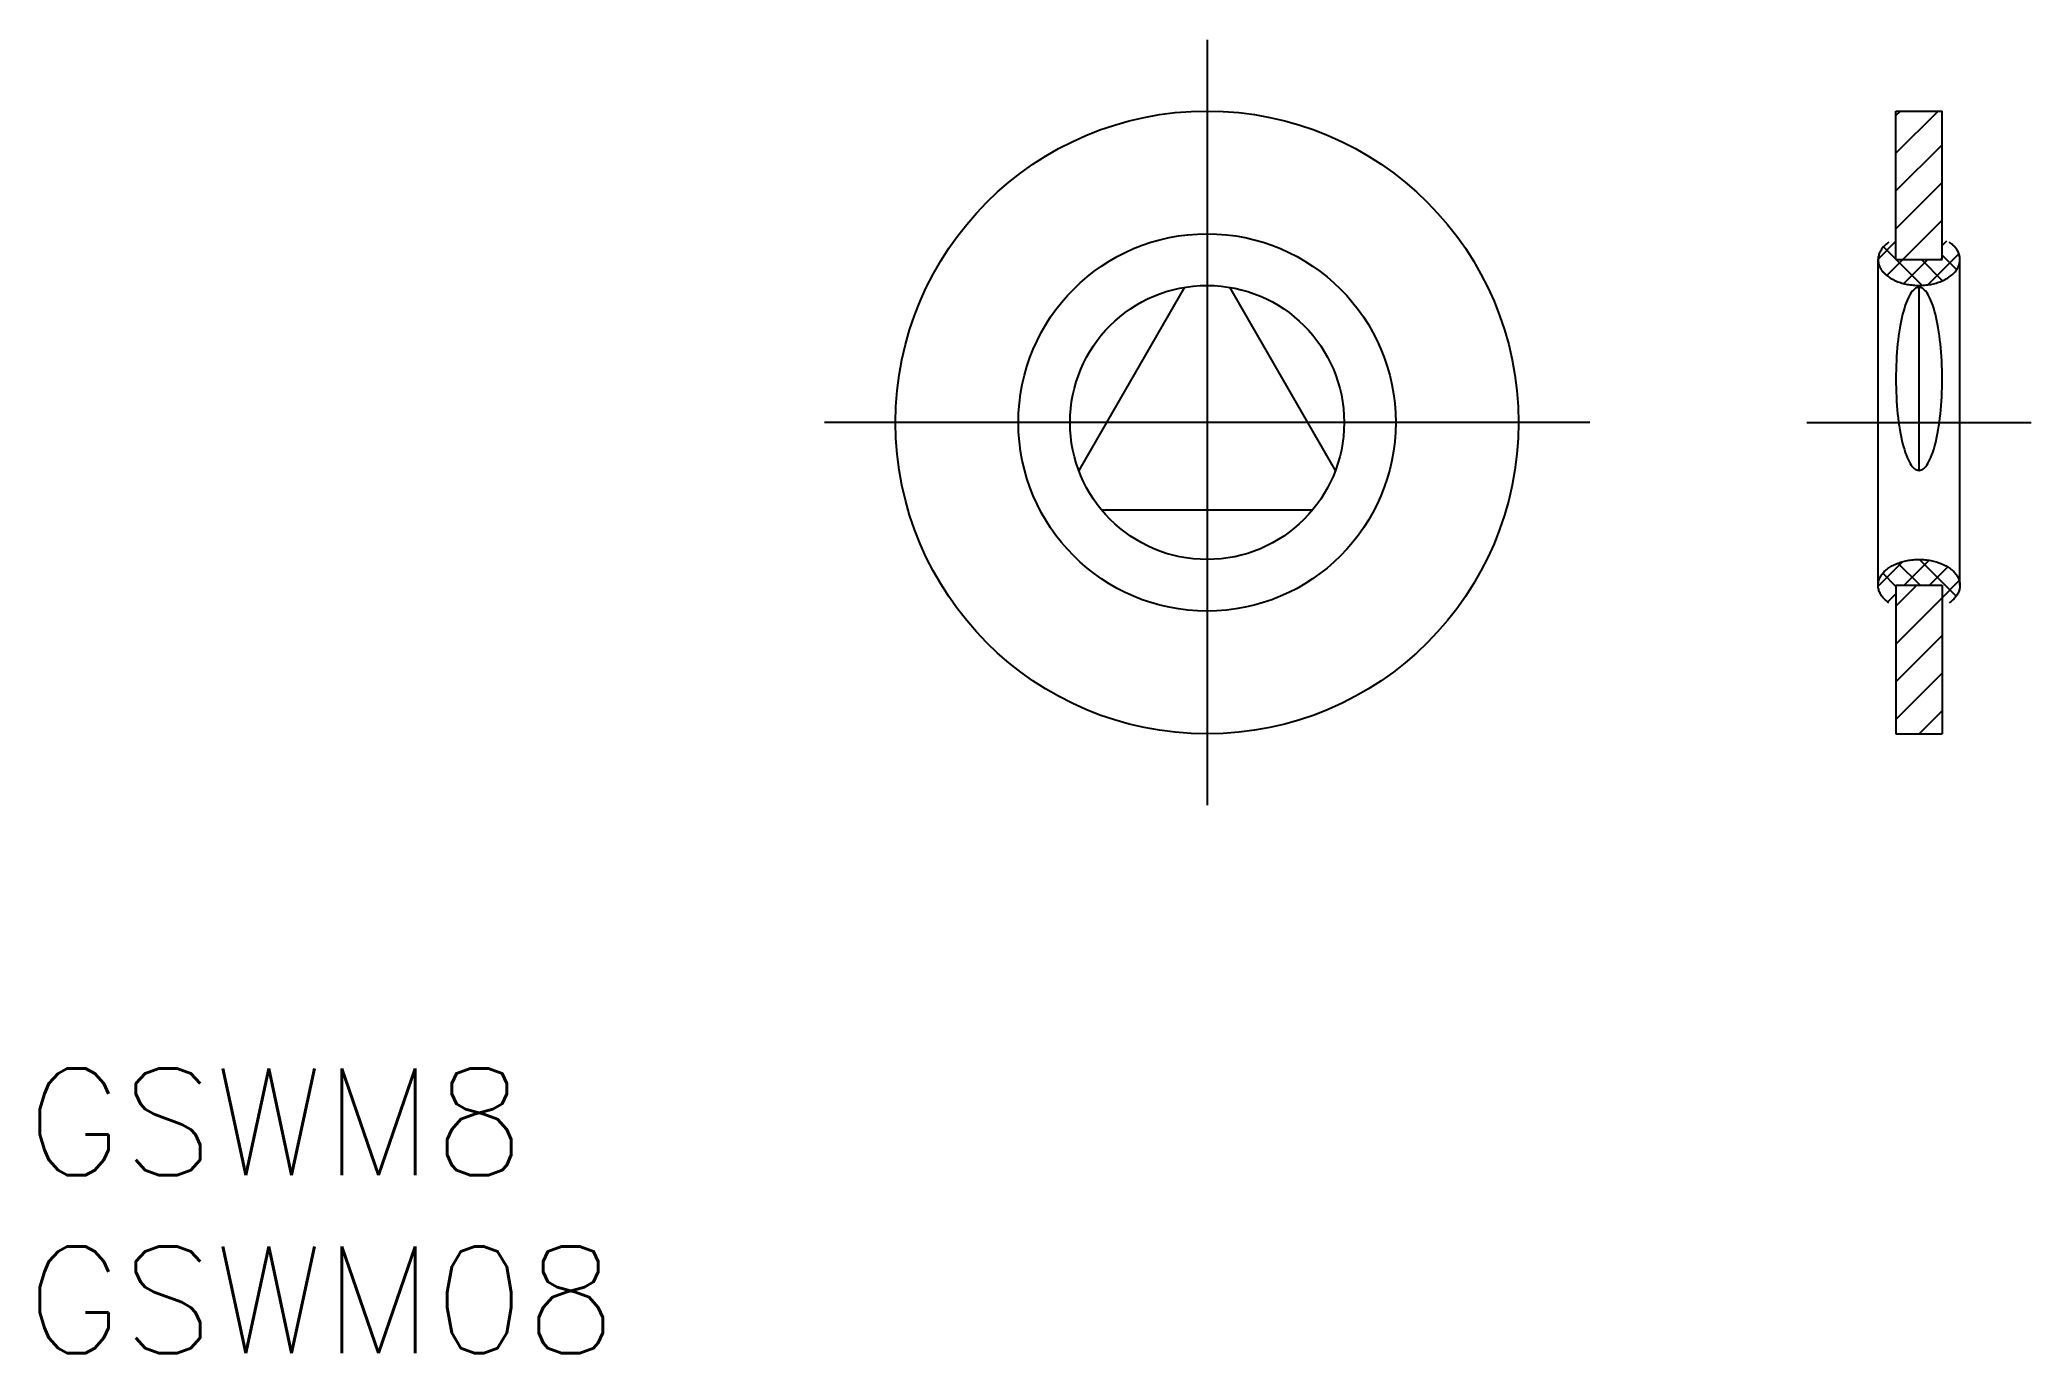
# Model space of a CAD drawing. Extents: x -32.8 to 23.1, y -26.1 to 10.7.
import ezdxf

# ---------------------------------------------------------------- set-up
doc = ezdxf.new("R2010")
doc.units = 0
doc.linetypes.add('CENTER', pattern=[50.8, 31.75, -6.35, 6.35, -6.35])
doc.layers.get('0').update_dxf_attribs({"linetype": 'CONTINUOUS'})
doc.layers.add('CENTER', color=1, linetype='CENTER')
doc.styles.get("Standard").update_dxf_attribs({"font": 'txt.shx', "height": 3, "bigfont": 'bigfont.shx'})

msp = doc.modelspace()

# ---------------------------------------------------------------- linework, layer by layer
at = {"color": 7, "linetype": 'CONTINUOUS'}
for p, q in [((19.35, 4.575), (19.35, 8.75)), ((19.35, 8.75), (20.65, 8.75)), ((20.65, 4.575), (20.65, 8.75)), ((18.85, -4.575), (18.85, 4.575)), ((19.35, 4.575), (20.65, 4.575)), ((21.15, -4.575), (21.15, 4.575)), ((-0.637, 3.797), (-3.607, -1.347)), ((3.607, -1.347), (0.637, 3.797)), ((20, -1.347), (20, 3.797)), ((-2.97, -2.45), (2.97, -2.45)), ((19.35, -4.575), (19.35, -8.75)), ((19.35, -4.575), (20.65, -4.575)), ((20.65, -4.575), (20.65, -8.75)), ((19.35, -8.75), (20.65, -8.75))]:
    msp.add_line(p, q, dxfattribs=at)
at = {"color": 3, "linetype": 'CONTINUOUS'}
for p, q in [((19.35, 8.625), (19.475, 8.75)), ((19.35, 7.565), (20.535, 8.75)), ((19.35, 6.504), (20.65, 7.804)), ((19.35, 5.443), (20.65, 6.743)), ((19.542, 4.575), (20.65, 5.683)), ((18.85, 4.59), (19.35, 5.09)), ((20.65, 4.976), (20.781, 5.107)), ((19.35, 4.587), (19.002, 4.935)), ((19.095, 4.128), (19.542, 4.575)), ((20.085, 3.852), (19.362, 4.575)), ((19.576, 3.901), (20.249, 4.575)), ((20.662, 3.982), (20.069, 4.575)), ((20.249, 3.867), (21.12, 4.739)), ((20.603, 4.575), (20.65, 4.622)), ((21.059, 4.292), (20.65, 4.701)), ((19.127, 4.103), (18.948, 4.282)), ((18.851, -4.602), (19.543, -3.91)), ((19.585, -4.575), (20.287, -3.873)), ((21.042, -4.882), (20.009, -3.85)), ((19.35, -4.605), (18.982, -4.237)), ((20.027, -4.575), (19.406, -3.954)), ((20.292, -4.575), (20.808, -4.059)), ((20.65, -4.924), (21.131, -4.443)), ((19.119, -5.041), (19.35, -4.81)), ((19.35, -5.163), (19.938, -4.575)), ((19.35, -6.224), (20.65, -4.924)), ((19.35, -7.285), (20.65, -5.985)), ((19.35, -8.345), (20.65, -7.045)), ((20.006, -8.75), (20.65, -8.106))]:
    msp.add_line(p, q, dxfattribs=at)
at = {"color": 7, "linetype": 'CONTINUOUS'}
for points in [[(19.154, 5.066, 0), (19.126, 5.046, 0), (19.1, 5.026, 0), (19.074, 5.005, 0), (19.05, 4.984, 0), (19.027, 4.962, 0), (19.006, 4.94, 0), (18.986, 4.917, 0), (18.967, 4.893, 0), (18.949, 4.87, 0), (18.933, 4.845, 0), (18.918, 4.821, 0), (18.905, 4.796, 0), (18.893, 4.771, 0), (18.882, 4.746, 0), (18.873, 4.72, 0), (18.866, 4.694, 0), (18.86, 4.668, 0), (18.855, 4.642, 0), (18.852, 4.616, 0), (18.85, 4.59, 0), (18.85, 4.564, 0), (18.852, 4.537, 0), (18.854, 4.511, 0), (18.859, 4.485, 0), (18.865, 4.459, 0), (18.872, 4.433, 0), (18.881, 4.408, 0), (18.891, 4.382, 0), (18.903, 4.357, 0), (18.916, 4.332, 0), (18.931, 4.308, 0), (18.947, 4.284, 0), (18.964, 4.26, 0), (18.983, 4.236, 0), (19.003, 4.214, 0), (19.024, 4.191, 0), (19.047, 4.169, 0), (19.071, 4.148, 0), (19.096, 4.127, 0), (19.122, 4.106, 0), (19.15, 4.087, 0), (19.178, 4.068, 0), (19.208, 4.049, 0), (19.239, 4.032, 0), (19.27, 4.015, 0), (19.303, 3.998, 0), (19.337, 3.983, 0), (19.371, 3.968, 0), (19.406, 3.954, 0), (19.442, 3.941, 0), (19.479, 3.929, 0), (19.516, 3.917, 0), (19.555, 3.907, 0), (19.593, 3.897, 0), (19.632, 3.888, 0), (19.672, 3.88, 0), (19.712, 3.873, 0), (19.752, 3.867, 0), (19.793, 3.862, 0), (19.834, 3.858, 0), (19.875, 3.854, 0), (19.917, 3.852, 0), (19.958, 3.85, 0), (20, 3.85, 0), (20.042, 3.85, 0), (20.083, 3.852, 0), (20.125, 3.854, 0), (20.166, 3.858, 0), (20.207, 3.862, 0), (20.248, 3.867, 0), (20.288, 3.873, 0), (20.328, 3.88, 0), (20.368, 3.888, 0), (20.407, 3.897, 0), (20.445, 3.907, 0), (20.484, 3.917, 0), (20.521, 3.929, 0), (20.558, 3.941, 0), (20.594, 3.954, 0), (20.629, 3.968, 0), (20.663, 3.983, 0), (20.697, 3.998, 0), (20.73, 4.015, 0), (20.761, 4.032, 0), (20.792, 4.049, 0), (20.822, 4.068, 0), (20.85, 4.087, 0), (20.878, 4.106, 0), (20.904, 4.127, 0), (20.929, 4.148, 0), (20.953, 4.169, 0), (20.976, 4.191, 0), (20.997, 4.214, 0), (21.017, 4.236, 0), (21.036, 4.26, 0), (21.053, 4.284, 0), (21.069, 4.308, 0), (21.084, 4.332, 0), (21.097, 4.357, 0), (21.109, 4.382, 0), (21.119, 4.408, 0), (21.128, 4.433, 0), (21.135, 4.459, 0), (21.141, 4.485, 0), (21.146, 4.511, 0), (21.148, 4.537, 0), (21.15, 4.564, 0), (21.15, 4.59, 0), (21.148, 4.616, 0), (21.145, 4.642, 0), (21.14, 4.668, 0), (21.134, 4.694, 0), (21.127, 4.72, 0), (21.118, 4.746, 0), (21.107, 4.771, 0), (21.095, 4.796, 0), (21.082, 4.821, 0), (21.067, 4.845, 0), (21.051, 4.87, 0), (21.033, 4.893, 0), (21.014, 4.917, 0), (20.994, 4.94, 0), (20.973, 4.962, 0), (20.95, 4.984, 0), (20.926, 5.005, 0), (20.9, 5.026, 0), (20.874, 5.046, 0), (20.846, 5.066, 0)], [(20, 3.797, 0), (19.968, 3.794, 0), (19.936, 3.785, 0), (19.905, 3.769, 0), (19.873, 3.748, 0), (19.842, 3.72, 0), (19.811, 3.686, 0), (19.781, 3.647, 0), (19.751, 3.601, 0), (19.722, 3.55, 0), (19.694, 3.493, 0), (19.666, 3.431, 0), (19.639, 3.364, 0), (19.613, 3.291, 0), (19.588, 3.213, 0), (19.564, 3.131, 0), (19.54, 3.044, 0), (19.518, 2.952, 0), (19.497, 2.857, 0), (19.478, 2.757, 0), (19.459, 2.654, 0), (19.442, 2.547, 0), (19.427, 2.437, 0), (19.412, 2.325, 0), (19.399, 2.209, 0), (19.388, 2.091, 0), (19.378, 1.972, 0), (19.369, 1.85, 0), (19.363, 1.727, 0), (19.357, 1.602, 0), (19.353, 1.477, 0), (19.351, 1.351, 0), (19.35, 1.225, 0), (19.351, 1.099, 0), (19.353, 0.973, 0), (19.357, 0.848, 0), (19.363, 0.723, 0), (19.369, 0.6, 0), (19.378, 0.478, 0), (19.388, 0.359, 0), (19.399, 0.241, 0), (19.412, 0.125, 0), (19.427, 0.013, 0), (19.442, -0.097, 0), (19.459, -0.204, 0), (19.478, -0.307, 0), (19.497, -0.407, 0), (19.518, -0.502, 0), (19.54, -0.594, 0), (19.564, -0.681, 0), (19.588, -0.763, 0), (19.613, -0.841, 0), (19.639, -0.914, 0), (19.666, -0.981, 0), (19.694, -1.043, 0), (19.722, -1.1, 0), (19.751, -1.151, 0), (19.781, -1.197, 0), (19.811, -1.236, 0), (19.842, -1.27, 0), (19.873, -1.298, 0), (19.905, -1.319, 0), (19.936, -1.335, 0), (19.968, -1.344, 0), (20, -1.347, 0), (20.032, -1.344, 0), (20.064, -1.335, 0), (20.095, -1.319, 0), (20.127, -1.298, 0), (20.158, -1.27, 0), (20.189, -1.236, 0), (20.219, -1.197, 0), (20.249, -1.151, 0), (20.278, -1.1, 0), (20.306, -1.043, 0), (20.334, -0.981, 0), (20.361, -0.914, 0), (20.387, -0.841, 0), (20.412, -0.763, 0), (20.436, -0.681, 0), (20.46, -0.594, 0), (20.482, -0.502, 0), (20.503, -0.407, 0), (20.522, -0.307, 0), (20.541, -0.204, 0), (20.558, -0.097, 0), (20.573, 0.013, 0), (20.588, 0.125, 0), (20.601, 0.241, 0), (20.612, 0.359, 0), (20.622, 0.478, 0), (20.631, 0.6, 0), (20.637, 0.723, 0), (20.643, 0.848, 0), (20.647, 0.973, 0), (20.649, 1.099, 0), (20.65, 1.225, 0), (20.649, 1.351, 0), (20.647, 1.477, 0), (20.643, 1.602, 0), (20.637, 1.727, 0), (20.631, 1.85, 0), (20.622, 1.972, 0), (20.612, 2.091, 0), (20.601, 2.209, 0), (20.588, 2.325, 0), (20.573, 2.437, 0), (20.558, 2.547, 0), (20.541, 2.654, 0), (20.522, 2.757, 0), (20.503, 2.857, 0), (20.482, 2.952, 0), (20.46, 3.044, 0), (20.436, 3.131, 0), (20.412, 3.213, 0), (20.387, 3.291, 0), (20.361, 3.364, 0), (20.334, 3.431, 0), (20.306, 3.493, 0), (20.278, 3.55, 0), (20.249, 3.601, 0), (20.219, 3.647, 0), (20.189, 3.686, 0), (20.158, 3.72, 0), (20.127, 3.748, 0), (20.095, 3.769, 0), (20.064, 3.785, 0), (20.032, 3.794, 0), (20, 3.797, 0)], [(19.154, -5.066, 0), (19.126, -5.046, 0), (19.1, -5.026, 0), (19.074, -5.005, 0), (19.05, -4.984, 0), (19.027, -4.962, 0), (19.006, -4.94, 0), (18.986, -4.917, 0), (18.967, -4.893, 0), (18.949, -4.87, 0), (18.933, -4.845, 0), (18.918, -4.821, 0), (18.905, -4.796, 0), (18.893, -4.771, 0), (18.882, -4.746, 0), (18.873, -4.72, 0), (18.866, -4.694, 0), (18.86, -4.668, 0), (18.855, -4.642, 0), (18.852, -4.616, 0), (18.85, -4.59, 0), (18.85, -4.564, 0), (18.852, -4.537, 0), (18.854, -4.511, 0), (18.859, -4.485, 0), (18.865, -4.459, 0), (18.872, -4.433, 0), (18.881, -4.408, 0), (18.891, -4.382, 0), (18.903, -4.357, 0), (18.916, -4.332, 0), (18.931, -4.308, 0), (18.947, -4.284, 0), (18.964, -4.26, 0), (18.983, -4.236, 0), (19.003, -4.214, 0), (19.024, -4.191, 0), (19.047, -4.169, 0), (19.071, -4.148, 0), (19.096, -4.127, 0), (19.122, -4.106, 0), (19.15, -4.087, 0), (19.178, -4.068, 0), (19.208, -4.049, 0), (19.239, -4.032, 0), (19.27, -4.015, 0), (19.303, -3.998, 0), (19.337, -3.983, 0), (19.371, -3.968, 0), (19.406, -3.954, 0), (19.442, -3.941, 0), (19.479, -3.929, 0), (19.516, -3.917, 0), (19.555, -3.907, 0), (19.593, -3.897, 0), (19.632, -3.888, 0), (19.672, -3.88, 0), (19.712, -3.873, 0), (19.752, -3.867, 0), (19.793, -3.862, 0), (19.834, -3.858, 0), (19.875, -3.854, 0), (19.917, -3.852, 0), (19.958, -3.85, 0), (20, -3.85, 0), (20.042, -3.85, 0), (20.083, -3.852, 0), (20.125, -3.854, 0), (20.166, -3.858, 0), (20.207, -3.862, 0), (20.248, -3.867, 0), (20.288, -3.873, 0), (20.328, -3.88, 0), (20.368, -3.888, 0), (20.407, -3.897, 0), (20.445, -3.907, 0), (20.484, -3.917, 0), (20.521, -3.929, 0), (20.558, -3.941, 0), (20.594, -3.954, 0), (20.629, -3.968, 0), (20.663, -3.983, 0), (20.697, -3.998, 0), (20.73, -4.015, 0), (20.761, -4.032, 0), (20.792, -4.049, 0), (20.822, -4.068, 0), (20.85, -4.087, 0), (20.878, -4.106, 0), (20.904, -4.127, 0), (20.929, -4.148, 0), (20.953, -4.169, 0), (20.976, -4.191, 0), (20.997, -4.214, 0), (21.017, -4.236, 0), (21.036, -4.26, 0), (21.053, -4.284, 0), (21.069, -4.308, 0), (21.084, -4.332, 0), (21.097, -4.357, 0), (21.109, -4.382, 0), (21.119, -4.408, 0), (21.128, -4.433, 0), (21.135, -4.459, 0), (21.141, -4.485, 0), (21.146, -4.511, 0), (21.148, -4.537, 0), (21.15, -4.564, 0), (21.15, -4.59, 0), (21.148, -4.616, 0), (21.145, -4.642, 0), (21.14, -4.668, 0), (21.134, -4.694, 0), (21.127, -4.72, 0), (21.118, -4.746, 0), (21.107, -4.771, 0), (21.095, -4.796, 0), (21.082, -4.821, 0), (21.067, -4.845, 0), (21.051, -4.87, 0), (21.033, -4.893, 0), (21.014, -4.917, 0), (20.994, -4.94, 0), (20.973, -4.962, 0), (20.95, -4.984, 0), (20.926, -5.005, 0), (20.9, -5.026, 0), (20.874, -5.046, 0), (20.846, -5.066, 0)]]:
    msp.add_polyline3d(points, dxfattribs=at)
for radius in [8.75, 5.3, 3.85]:
    msp.add_circle((0, 0), radius, dxfattribs=at)
at = {"layer": 'CENTER', "color": 1, "linetype": 'CENTER'}
for p, q in [((0, 10.75), (0, -10.75)), ((10.75, 0), (-10.75, 0)), ((16.85, 0), (23.15, 0))]:
    msp.add_line(p, q, dxfattribs=at)

# ---------------------------------------------------------------- texts
at = {"color": 7, "linetype": 'CONTINUOUS'}
for s, p in [('GSWM8', (-33.175, -21.147)), ('GSWM08', (-33.175, -26.147))]:
    msp.add_text(s, height=3, dxfattribs=at).set_placement(p)

doc.saveas('drawing.dxf')
